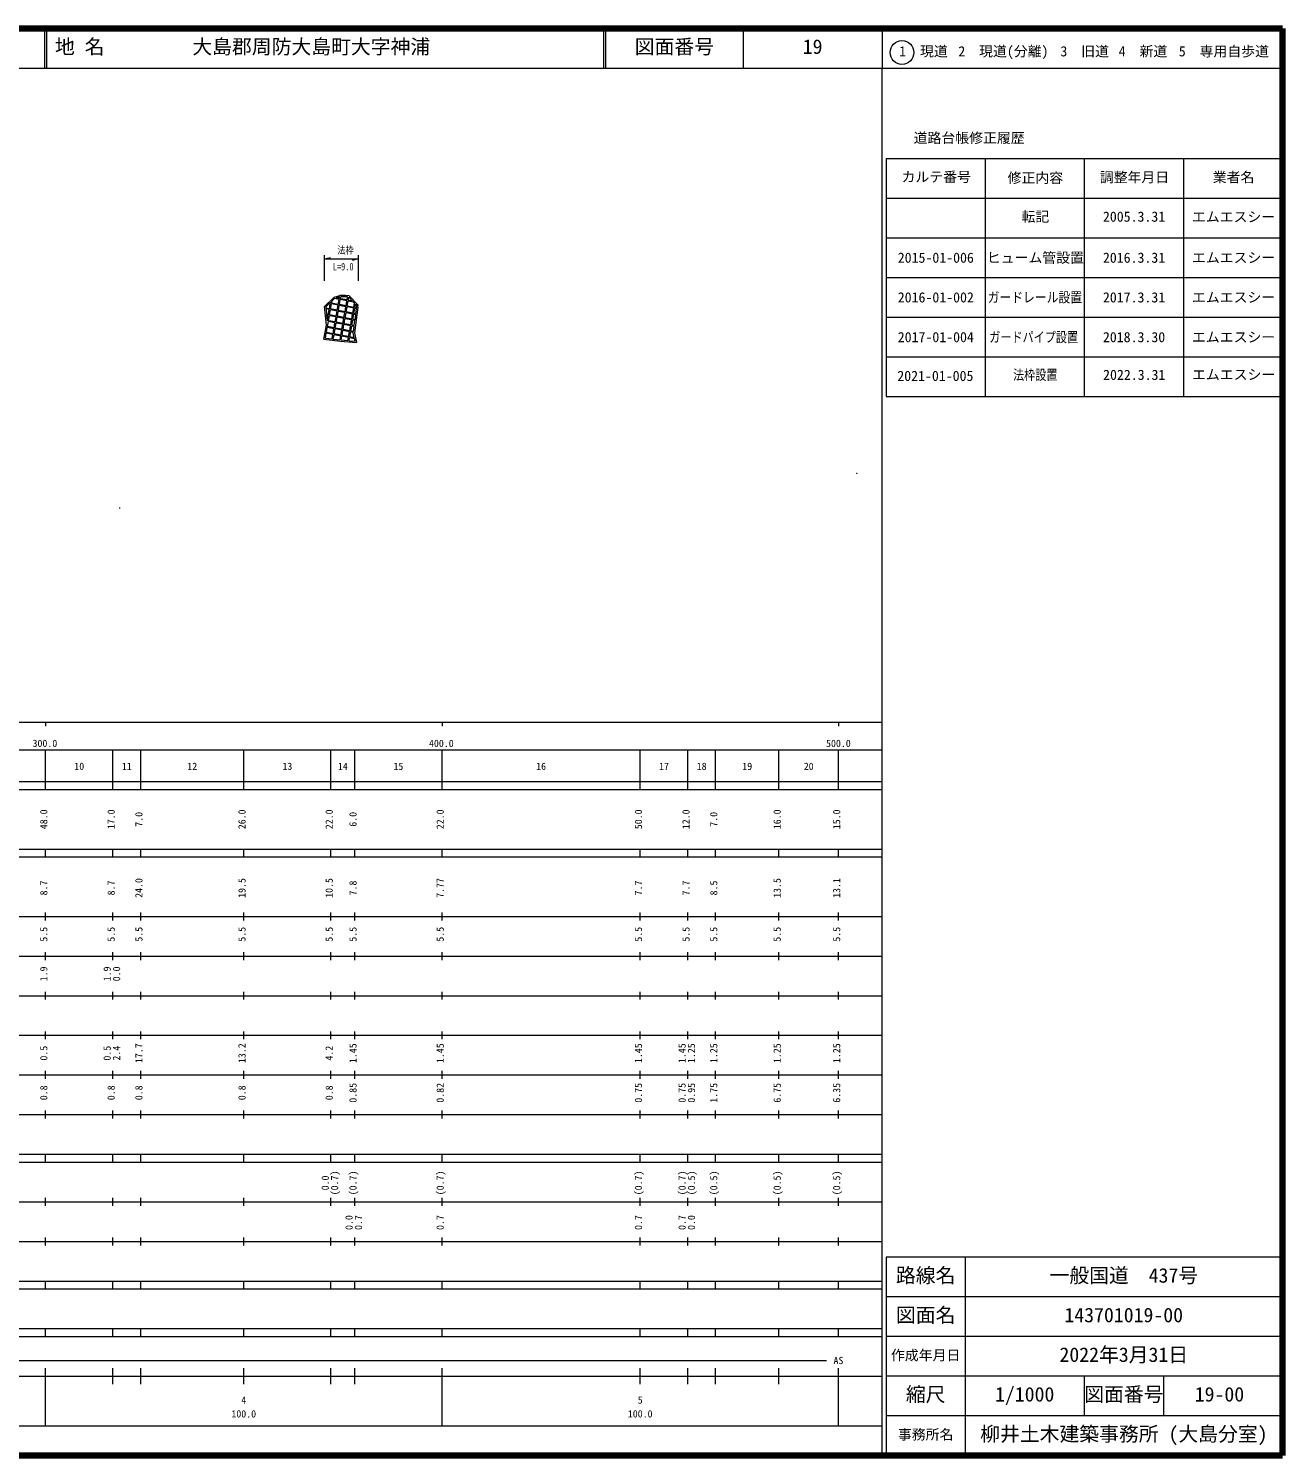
# Model space of a CAD drawing. Units: millimetres on the paper, with parts at other scales. Extents: x 40 to 680, y 20 to 380.
# Drawn here: x 363.7 to 680, y 20 to 380 of the extents above; entities that cross this region are included whole.
import ezdxf
from ezdxf.enums import TextEntityAlignment as Align

# ---------------------------------------------------------------- set-up
doc = ezdxf.new("R2010")
doc.units = ezdxf.units.MM
for name, color, linetype, lineweight in [('M-BMK-HTXT', 7, 'Continuous', 13), ('M-STR-HTXT', 7, 'Continuous', 13), ('M-STR-STR3', 7, 'Continuous', 13), ('M-TTL', 2, 'Continuous', 140), ('M-TTL-BAND', 7, 'Continuous', 13), ('M-TTL-FRAM', 2, 'Continuous', 13), ('M-TTL-LINE', 7, 'Continuous', 13)]:
    doc.layers.add(name, color=color, linetype=linetype, lineweight=lineweight)
doc.layers.add('M-TTL-TXT', color=7, linetype='Continuous')
doc.styles.add('ＭＳ ゴシック', font='')
doc.styles.get('ＭＳ ゴシック').set_extended_font_data('MS Gothic')

msp = doc.modelspace()

# ---------------------------------------------------------------- linework, layer by layer
at = {"layer": 'M-BMK-HTXT'}
for centre, radius in [((572.626, 267.795), 0.0313), ((572.626, 267.795), 0.025), ((572.626, 267.795), 0.0188), ((572.626, 267.795), 0.0125), ((572.626, 267.795), 0.0063), ((386.703, 259.061), 0.0313), ((386.703, 259.061), 0.025), ((386.703, 259.061), 0.0188), ((386.703, 259.061), 0.0125), ((386.703, 259.061), 0.0063)]:
    msp.add_circle(centre, radius, dxfattribs=at)
at = {"layer": 'M-STR-HTXT'}
for p, q in [((438.371, 316.385), (438.371, 322.857)), ((438.371, 321.857), (439.871, 322.277)), ((438.371, 321.857), (446.845, 321.857)), ((446.845, 321.857), (445.345, 321.437)), ((446.845, 322.857), (446.845, 316.385))]:
    msp.add_line(p, q, dxfattribs=at)
at = {"layer": 'M-STR-STR3'}
for p, q in [((439.832, 310.565), (439.564, 310.616)), ((439.608, 309.307), (439.832, 310.565)), ((439.898, 310.938), (439.762, 310.807)), ((439.871, 310.786), (439.762, 310.807)), ((439.871, 310.786), (439.898, 310.938)), ((439.902, 309.251), (440.126, 310.508)), ((441.796, 310.189), (440.126, 310.508)), ((440.166, 310.73), (440.266, 311.291)), ((441.836, 310.41), (440.166, 310.73)), ((440.89, 311.891), (440.266, 311.291)), ((442.06, 311.667), (440.89, 311.891)), ((442.169, 312.278), (441.329, 312.036)), ((442.099, 311.889), (441.329, 312.036)), ((441.572, 308.931), (441.796, 310.189)), ((441.836, 310.41), (442.06, 311.667)), ((441.867, 308.875), (442.091, 310.132)), ((443.761, 309.813), (442.091, 310.132)), ((442.099, 311.889), (442.169, 312.278)), ((442.13, 310.354), (442.354, 311.611)), ((443.8, 310.034), (442.13, 310.354)), ((444.024, 311.291), (442.354, 311.611)), ((442.394, 311.833), (442.48, 312.316)), ((444.064, 311.513), (442.394, 311.833)), ((443.537, 308.555), (443.761, 309.813)), ((443.8, 310.034), (444.024, 311.291)), ((443.831, 308.499), (444.055, 309.756)), ((445.725, 309.437), (444.055, 309.756)), ((444.064, 311.513), (444.201, 312.281)), ((444.095, 309.978), (444.319, 311.235)), ((445.765, 309.658), (444.095, 309.978)), ((445.71, 310.969), (444.319, 311.235)), ((444.358, 311.457), (444.496, 312.226)), ((445.439, 311.25), (444.358, 311.457)), ((445.439, 311.25), (444.496, 312.226)), ((445.953, 310.717), (445.71, 310.969)), ((445.765, 309.658), (445.953, 310.717)), ((446.059, 309.602), (446.211, 310.451)), ((446.462, 309.525), (446.059, 309.602)), ((439.608, 309.307), (438.716, 309.478)), ((438.741, 309.244), (438.881, 307.917)), ((439.568, 309.086), (438.741, 309.244)), ((439.344, 307.828), (438.881, 307.917)), ((438.905, 307.683), (439.046, 306.356)), ((439.305, 307.607), (438.905, 307.683)), ((439.081, 306.35), (439.046, 306.356)), ((439.081, 306.35), (439.305, 307.607)), ((439.112, 304.814), (439.336, 306.072)), ((441.006, 305.752), (439.336, 306.072)), ((439.344, 307.828), (439.568, 309.086)), ((439.375, 306.293), (439.599, 307.551)), ((441.045, 305.974), (439.375, 306.293)), ((441.269, 307.231), (439.599, 307.551)), ((439.639, 307.772), (439.863, 309.029)), ((441.309, 307.452), (439.639, 307.772)), ((441.533, 308.71), (439.863, 309.029)), ((441.572, 308.931), (439.902, 309.251)), ((441.045, 305.974), (441.269, 307.231)), ((441.309, 307.452), (441.533, 308.71)), ((441.34, 305.917), (441.564, 307.175)), ((443.234, 306.855), (441.564, 307.175)), ((441.603, 307.396), (441.827, 308.653)), ((443.273, 307.076), (441.603, 307.396)), ((443.497, 308.334), (441.827, 308.653)), ((443.537, 308.555), (441.867, 308.875)), ((443.01, 305.598), (443.234, 306.855)), ((443.273, 307.076), (443.497, 308.334)), ((443.304, 305.541), (443.528, 306.799)), ((445.198, 306.479), (443.528, 306.799)), ((443.568, 307.02), (443.792, 308.277)), ((445.238, 306.7), (443.568, 307.02)), ((445.462, 307.958), (443.792, 308.277)), ((445.501, 308.179), (443.831, 308.499)), ((444.974, 305.222), (445.198, 306.479)), ((445.238, 306.7), (445.462, 307.958)), ((445.269, 305.165), (445.493, 306.423)), ((446.027, 306.32), (445.493, 306.423)), ((445.501, 308.179), (445.725, 309.437)), ((445.532, 306.644), (445.756, 307.901)), ((446.057, 306.544), (445.532, 306.644)), ((446.229, 307.811), (445.756, 307.901)), ((445.796, 308.123), (446.02, 309.38)), ((446.259, 308.034), (445.796, 308.123)), ((445.855, 305.053), (446.027, 306.32)), ((446.431, 309.301), (446.02, 309.38)), ((446.057, 306.544), (446.229, 307.811)), ((446.259, 308.034), (446.431, 309.301)), ((438.585, 301.857), (438.809, 303.114)), ((440.479, 302.794), (438.809, 303.114)), ((438.848, 303.336), (439.072, 304.593)), ((440.518, 303.016), (438.848, 303.336)), ((440.742, 304.273), (439.072, 304.593)), ((440.782, 304.495), (439.112, 304.814)), ((440.281, 301.684), (440.479, 302.794)), ((440.518, 303.016), (440.742, 304.273)), ((440.58, 301.653), (440.774, 302.738)), ((442.443, 302.418), (440.774, 302.738)), ((440.782, 304.495), (441.006, 305.752)), ((440.813, 302.96), (441.037, 304.217)), ((442.483, 302.64), (440.813, 302.96)), ((442.707, 303.897), (441.037, 304.217)), ((441.076, 304.438), (441.3, 305.696)), ((442.746, 304.119), (441.076, 304.438)), ((442.97, 305.376), (441.3, 305.696)), ((443.01, 305.598), (441.34, 305.917)), ((442.276, 301.48), (442.443, 302.418)), ((442.483, 302.64), (442.707, 303.897)), ((442.746, 304.119), (442.97, 305.376)), ((442.777, 302.584), (443.002, 303.841)), ((444.447, 302.264), (442.777, 302.584)), ((444.671, 303.521), (443.002, 303.841)), ((443.041, 304.062), (443.265, 305.32)), ((444.711, 303.743), (443.041, 304.062)), ((444.935, 305), (443.265, 305.32)), ((444.974, 305.222), (443.304, 305.541)), ((444.447, 302.264), (444.671, 303.521)), ((444.711, 303.743), (444.935, 305)), ((444.742, 302.208), (444.966, 303.465)), ((445.622, 303.339), (444.966, 303.465)), ((445.005, 303.686), (445.23, 304.944)), ((445.652, 303.563), (445.005, 303.686)), ((445.824, 304.83), (445.23, 304.944)), ((445.855, 305.053), (445.269, 305.165)), ((445.652, 303.563), (445.824, 304.83)), ((438.585, 301.857), (440.281, 301.684)), ((440.58, 301.653), (442.276, 301.48)), ((442.575, 301.449), (442.738, 302.362)), ((442.575, 301.449), (444.271, 301.276)), ((444.408, 302.042), (442.738, 302.362)), ((444.271, 301.276), (444.408, 302.042)), ((444.571, 301.245), (444.703, 301.986)), ((445.94, 301.749), (444.703, 301.986)), ((445.886, 301.989), (444.742, 302.208))]:
    msp.add_line(p, q, dxfattribs=at)
for points in [[(438.233, 301.591), (438.87, 305.165), (438.371, 309.886), (440.764, 312.186), (442.264, 312.617)], [(439.564, 310.616), (438.685, 309.771), (438.716, 309.478)], [(446.79, 309.717), (446.845, 310.226), (444.587, 312.563), (443.671, 312.606), (442.264, 312.617)], [(444.201, 312.281), (443.662, 312.306), (442.48, 312.316)], [(446.79, 309.717), (445.911, 303.239), (446.473, 300.749)], [(446.462, 309.525), (446.492, 309.753), (446.532, 310.118), (446.211, 310.451)], [(445.886, 301.989), (445.607, 303.226), (445.622, 303.339)], [(438.233, 301.591), (442.434, 301.162), (446.473, 300.749)], [(444.571, 301.245), (446.088, 301.09), (445.94, 301.749)]]:
    msp.add_lwpolyline(points, dxfattribs=at)
at = {"layer": 'M-TTL'}
for p, q in [((680, 380), (40, 380)), ((680, 20), (680, 380)), ((40, 20), (680, 20))]:
    msp.add_line(p, q, dxfattribs=at)
at = {"layer": 'M-TTL-BAND'}
for p, q in [((579, 20), (579, 370)), ((40, 205), (579, 205)), ((368, 205), (368, 204)), ((468, 205), (468, 204)), ((568, 205), (568, 204)), ((68, 198), (579, 198)), ((368, 188), (368, 198)), ((385, 188), (385, 198)), ((392, 188), (392, 198)), ((418, 188), (418, 198)), ((440, 188), (440, 198)), ((446, 188), (446, 198)), ((468, 188), (468, 198)), ((518, 188), (518, 198)), ((530, 188), (530, 198)), ((537, 188), (537, 198)), ((553, 188), (553, 198)), ((568, 188), (568, 198)), ((40, 190), (579, 190)), ((40, 188), (579, 188)), ((40, 173), (579, 173)), ((368, 171), (368, 173)), ((385, 171), (385, 173)), ((392, 171), (392, 173)), ((418, 171), (418, 173)), ((440, 171), (440, 173)), ((446, 171), (446, 173)), ((468, 171), (468, 173)), ((518, 171), (518, 173)), ((530, 171), (530, 173)), ((537, 171), (537, 173)), ((553, 171), (553, 173)), ((568, 171), (568, 173)), ((40, 171), (579, 171)), ((40, 156), (579, 156)), ((368, 155), (368, 157)), ((385, 155), (385, 157)), ((392, 155), (392, 157)), ((418, 155), (418, 157)), ((440, 155), (440, 157)), ((446, 155), (446, 157)), ((468, 155), (468, 157)), ((518, 155), (518, 157)), ((530, 155), (530, 157)), ((537, 155), (537, 157)), ((553, 155), (553, 157)), ((568, 155), (568, 157)), ((46, 146), (579, 146)), ((368, 145), (368, 147)), ((385, 145), (385, 147)), ((392, 145), (392, 147)), ((418, 145), (418, 147)), ((440, 145), (440, 147)), ((446, 145), (446, 147)), ((468, 145), (468, 147)), ((518, 145), (518, 147)), ((530, 145), (530, 147)), ((537, 145), (537, 147)), ((553, 145), (553, 147)), ((568, 145), (568, 147)), ((368, 135), (368, 137)), ((385, 135), (385, 137)), ((392, 135), (392, 137)), ((418, 135), (418, 137)), ((440, 135), (440, 137)), ((446, 135), (446, 137)), ((468, 135), (468, 137)), ((518, 135), (518, 137)), ((530, 135), (530, 137)), ((537, 135), (537, 137)), ((553, 135), (553, 137)), ((568, 135), (568, 137)), ((52, 136), (579, 136)), ((46, 126), (579, 126)), ((368, 125), (368, 127)), ((385, 125), (385, 127)), ((392, 125), (392, 127)), ((418, 125), (418, 127)), ((440, 125), (440, 127)), ((446, 125), (446, 127)), ((468, 125), (468, 127)), ((518, 125), (518, 127)), ((530, 125), (530, 127)), ((537, 125), (537, 127)), ((553, 125), (553, 127)), ((568, 125), (568, 127)), ((52, 116), (579, 116)), ((368, 115), (368, 117)), ((385, 115), (385, 117)), ((392, 115), (392, 117)), ((418, 115), (418, 117)), ((440, 115), (440, 117)), ((446, 115), (446, 117)), ((468, 115), (468, 117)), ((518, 115), (518, 117)), ((530, 115), (530, 117)), ((537, 115), (537, 117)), ((553, 115), (553, 117)), ((568, 115), (568, 117)), ((46, 106), (579, 106)), ((368, 105), (368, 107)), ((385, 105), (385, 107)), ((392, 105), (392, 107)), ((418, 105), (418, 107)), ((440, 105), (440, 107)), ((446, 105), (446, 107)), ((468, 105), (468, 107)), ((518, 105), (518, 107)), ((530, 105), (530, 107)), ((537, 105), (537, 107)), ((553, 105), (553, 107)), ((568, 105), (568, 107)), ((40, 96), (579, 96)), ((40, 94), (579, 94)), ((368, 94), (368, 96)), ((385, 94), (385, 96)), ((392, 94), (392, 96)), ((418, 94), (418, 96)), ((440, 94), (440, 96)), ((446, 94), (446, 96)), ((468, 94), (468, 96)), ((518, 94), (518, 96)), ((530, 94), (530, 96)), ((537, 94), (537, 96)), ((553, 94), (553, 96)), ((568, 94), (568, 96)), ((49, 84), (579, 84)), ((368, 83), (368, 85)), ((385, 83), (385, 85)), ((392, 83), (392, 85)), ((418, 83), (418, 85)), ((440, 83), (440, 85)), ((446, 83), (446, 85)), ((468, 83), (468, 85)), ((518, 83), (518, 85)), ((530, 83), (530, 85)), ((537, 83), (537, 85)), ((553, 83), (553, 85)), ((568, 83), (568, 85)), ((40, 74), (579, 74)), ((368, 73), (368, 75)), ((385, 73), (385, 75)), ((392, 73), (392, 75)), ((418, 73), (418, 75)), ((440, 73), (440, 75)), ((446, 73), (446, 75)), ((468, 73), (468, 75)), ((518, 73), (518, 75)), ((530, 73), (530, 75)), ((537, 73), (537, 75)), ((553, 73), (553, 75)), ((568, 73), (568, 75)), ((40, 64), (579, 64)), ((40, 62), (579, 62)), ((368, 62), (368, 64)), ((385, 62), (385, 64)), ((392, 62), (392, 64)), ((418, 62), (418, 64)), ((440, 62), (440, 64)), ((446, 62), (446, 64)), ((468, 62), (468, 64)), ((518, 62), (518, 64)), ((530, 62), (530, 64)), ((537, 62), (537, 64)), ((553, 62), (553, 64)), ((568, 62), (568, 64)), ((40, 52), (579, 52)), ((368, 50), (368, 52)), ((385, 50), (385, 52)), ((392, 50), (392, 52)), ((418, 50), (418, 52)), ((440, 50), (440, 52)), ((446, 50), (446, 52)), ((468, 50), (468, 52)), ((518, 50), (518, 52)), ((530, 50), (530, 52)), ((537, 50), (537, 52)), ((553, 50), (553, 52)), ((568, 50), (568, 52)), ((40, 50), (579, 50)), ((71, 44), (565, 44)), ((40, 40), (579, 40)), ((368, 27.5), (368, 42)), ((385, 38), (385, 42)), ((392, 38), (392, 42)), ((418, 38), (418, 42)), ((440, 38), (440, 42)), ((446, 38), (446, 42)), ((468, 27.5), (468, 42)), ((518, 38), (518, 42)), ((530, 38), (530, 42)), ((537, 38), (537, 42)), ((553, 38), (553, 42)), ((568, 27.5), (568, 42)), ((68, 27.5), (579, 27.5))]:
    msp.add_line(p, q, dxfattribs=at)
at = {"layer": 'M-TTL-FRAM'}
msp.add_line((580, 347.197), (680, 347.197), dxfattribs=at)
for points in [[(580, 347.197), (580, 287.197), (680, 287.197)], [(680, 70), (580, 70), (580, 20)]]:
    msp.add_lwpolyline(points, dxfattribs=at)
at = {"layer": 'M-TTL-LINE'}
for p, q in [((367.75, 380), (367.75, 370)), ((368.25, 380), (368.25, 370)), ((508.747, 380), (508.747, 370)), ((509.247, 380), (509.247, 370)), ((543.996, 380), (543.996, 370)), ((579, 380), (579, 370)), ((40, 370), (680, 370)), ((605, 347.197), (605, 287.197)), ((630, 347.197), (630, 287.197)), ((655, 347.197), (655, 287.197)), ((580, 337.197), (680, 337.197)), ((580, 327.197), (680, 327.197)), ((580, 317.197), (680, 317.197)), ((580, 307.197), (680, 307.197)), ((580, 297.197), (680, 297.197)), ((600, 70), (600, 20)), ((680, 60), (580, 60)), ((680, 50), (580, 50)), ((680, 40), (580, 40)), ((630, 40), (630, 30)), ((650, 40), (650, 30)), ((680, 30), (580, 30))]:
    msp.add_line(p, q, dxfattribs=at)
msp.add_circle((584.031, 373.958), 3, dxfattribs=at)

# ---------------------------------------------------------------- texts
at = {"layer": 'M-STR-HTXT', "style": 'ＭＳ ゴシック', "width": 0.8}
for s, p in [('法枠', (441.607, 322.62)), ('L=9.0', (440.458, 318.457))]:
    msp.add_text(s, height=1.833, dxfattribs=at).set_placement(p, align=Align.BOTTOM_LEFT)
at = {"layer": 'M-TTL-BAND', "style": 'ＭＳ ゴシック'}
for s, p in [('300.0', (364.719, 198.195)), ('400.0', (464.719, 198.195)), ('500.0', (564.875, 198.195)), ('10', (375.25, 192.405)), ('11', (387.25, 192.405)), ('12', (403.75, 192.405)), ('13', (427.75, 192.405)), ('14', (441.75, 192.405)), ('15', (455.75, 192.405)), ('16', (491.75, 192.405)), ('17', (522.75, 192.405)), ('18', (532.25, 192.405)), ('19', (543.75, 192.405)), ('20', (559.25, 192.405)), ('AS', (566.75, 42.5)), ('4', (417.375, 32.523)), ('5', (517.375, 32.523)), ('100.0', (414.875, 29.033)), ('100.0', (514.875, 29.033))]:
    msp.add_text(s, height=1.833, dxfattribs=at).set_placement(p, align=Align.BOTTOM_LEFT)
for s, p in [('48.0', (369, 178)), ('17.0', (386, 178)), ('7.0', (393, 178.625)), ('26.0', (419, 178)), ('22.0', (441, 178)), ('6.0', (447, 178.625)), ('22.0', (469, 178)), ('50.0', (519, 178)), ('12.0', (531, 178)), ('7.0', (538, 178.625)), ('16.0', (554, 178)), ('15.0', (569, 178)), ('8.7', (369, 161.299)), ('8.7', (386, 161.299)), ('24.0', (393, 160.674)), ('19.5', (419, 160.674)), ('10.5', (441, 160.674)), ('7.8', (447, 161.299)), ('7.77', (469, 160.674)), ('7.7', (519, 161.299)), ('7.7', (531, 161.299)), ('8.5', (538, 161.299)), ('13.5', (554, 160.674)), ('13.1', (569, 160.674)), ('5.5', (369, 149.625)), ('5.5', (386, 149.625)), ('5.5', (393, 149.625)), ('5.5', (419, 149.625)), ('5.5', (441, 149.625)), ('5.5', (447, 149.625)), ('5.5', (469, 149.625)), ('5.5', (519, 149.625)), ('5.5', (531, 149.625)), ('5.5', (538, 149.625)), ('5.5', (554, 149.625)), ('5.5', (569, 149.625)), ('1.9', (369, 139.625)), ('1.9', (385, 139.625)), ('0.0', (387.37, 139.625)), ('0.5', (369, 119.625)), ('0.5', (385, 119.625)), ('2.4', (387.37, 119.625)), ('17.7', (393, 119)), ('13.2', (419, 119)), ('4.2', (441, 119.625)), ('1.45', (447, 119)), ('1.45', (469, 119)), ('1.45', (519, 119)), ('1.45', (530, 119)), ('1.25', (532.37, 119)), ('1.25', (538, 119)), ('1.25', (554, 119)), ('1.25', (569, 119)), ('0.8', (369, 109.625)), ('0.8', (386, 109.625)), ('0.8', (393, 109.625)), ('0.8', (419, 109.625)), ('0.8', (441, 109.625)), ('0.85', (447, 109)), ('0.82', (469, 109)), ('0.75', (519, 109)), ('0.75', (530, 109)), ('0.95', (532.37, 109)), ('1.75', (538, 109)), ('6.75', (554, 109)), ('6.35', (569, 109)), ('0.0', (440, 86.889)), ('(0.7)', (442.37, 85.639)), ('(0.7)', (447, 85.639)), ('(0.7)', (469, 85.639)), ('(0.7)', (519, 85.639)), ('(0.7)', (530, 85.639)), ('(0.5)', (532.37, 85.639)), ('(0.5)', (538, 85.639)), ('(0.5)', (554, 85.639)), ('(0.5)', (569, 85.639)), ('0.0', (446, 76.889)), ('0.7', (448.37, 76.889)), ('0.7', (469, 76.889)), ('0.7', (519, 76.889)), ('0.7', (530, 76.889)), ('0.0', (532.37, 76.889))]:
    msp.add_text(s, height=1.833, rotation=90, dxfattribs=at).set_placement(p, align=Align.BOTTOM_LEFT)
at = {"layer": 'M-TTL-TXT', "style": 'ＭＳ ゴシック'}
for s, height, p in [('地 名', 3.666, (370.38, 372.5)), ('大島郡周防大島町大字神浦', 3.666, (405.024, 372.5)), ('図面番号', 3.666, (516.621, 372.5)), ('19', 3.666, (558.996, 372.5)), ('1\u3000現道', 2.566, (583.323, 372.208)), ('2\u3000現道(分離)', 2.566, (598.244, 372.208)), ('3\u3000旧道', 2.566, (623.996, 372.208)), ('4\u3000新道', 2.566, (638.699, 372.208)), ('5\u3000専用自歩道', 2.566, (653.853, 372.208)), ('道路台帳修正履歴', 2.566, (586.968, 350.363)), ('カルテ番号', 2.566, (583.925, 340.527)), ('修正内容', 2.566, (610.675, 340.273)), ('調整年月日', 2.566, (633.925, 340.447)), ('業者名', 2.566, (662.425, 340.447)), ('転記', 2.566, (614.175, 330.495)), ('2005.3.31', 2.566, (634.712, 330.495)), ('エムエスシー', 2.566, (657.175, 330.439)), ('2015-01-006', 2.566, (582.962, 320.138)), ('ヒューム管設置', 2.566, (605.425, 320.138)), ('2016.3.31', 2.566, (634.712, 320.138)), ('エムエスシー', 2.566, (657.175, 320.138)), ('2016-01-002', 2.566, (582.962, 310.129)), ('2017.3.31', 2.566, (634.712, 310.129)), ('エムエスシー', 2.566, (657.175, 310.129)), ('2017-01-004', 2.566, (582.962, 300.099)), ('2018.3.30', 2.566, (634.712, 300.099)), ('エムエスシー', 2.566, (657.175, 300.099)), ('2021-01-005', 2.566, (582.851, 290.32)), ('2022.3.31', 2.566, (634.756, 290.589)), ('エムエスシー', 2.566, (657.191, 290.65)), ('路線名', 3.666, (582.5, 62.5)), ('一般国道\u3000437号', 3.666, (621.25, 62.5)), ('図面名', 3.666, (582.5, 52.5)), ('143701019-00', 3.666, (625, 52.5)), ('作成年月日', 2.566, (581.25, 43.25)), ('2022年3月31日', 3.666, (623.75, 42.5)), ('縮尺', 3.666, (585, 32.5)), ('1/1000', 3.666, (607.5, 32.5)), ('図面番号', 3.666, (630, 32.5)), ('19-00', 3.666, (657.875, 32.5)), ('事務所名', 2.566, (583, 23.25)), ('柳井土木建築事務所 (大島分室)', 3.666, (603.75, 22.5))]:
    msp.add_text(s, height=height, dxfattribs=at).set_placement(p, align=Align.BOTTOM_LEFT)
for s, width, p in [('ガードレール設置', 0.85, (605.65, 310.129)), ('ガードパイプ設置', 0.8, (606.045, 300.099)), ('法枠設置', 0.8, (612.04, 290.589))]:
    msp.add_text(s, height=2.566, dxfattribs=dict(at, width=width)).set_placement(p, align=Align.BOTTOM_LEFT)

doc.saveas('drawing.dxf')
